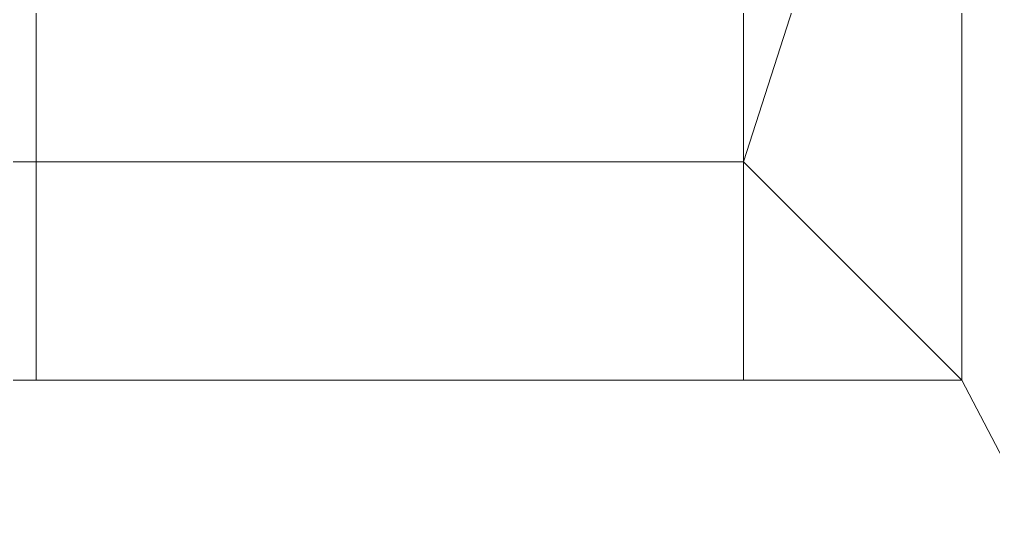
# Model space of a CAD drawing. Header units: millimetres. Extents: x -152400 to 152400, y -152400 to 152400.
# Drawn here: x 782 to 1452, y 2355 to 2702 of the extents above; entities that cross this region are included whole.
import ezdxf

# ---------------------------------------------------------------- set-up
doc = ezdxf.new("R2010")
doc.units = ezdxf.units.MM
doc.layers.add('A-FLOR', color=192, linetype='Continuous', lineweight=15)
doc.layers.add('A-WALL', color=113, linetype='Continuous', lineweight=15)

msp = doc.modelspace()

# ---------------------------------------------------------------- meshes
at = {"layer": 'A-FLOR', "lineweight": 18}
mesh = msp.add_polyface(dxfattribs=at)
corners = [(-1339, 2454), (1430, 2454), (1430, 4307), (3741, 4307), (3741, -1965), (-1339, -1965)]
mesh.append_faces([[corners[k] for k in face] for face in [(3, 4, 1, 2)]], dxfattribs={"vtx1": -1})
mesh.append_faces([[corners[k] for k in face] for face in [(5, 0, 1, 4)]], dxfattribs={"vtx2": -1})
mesh = msp.add_polyface(dxfattribs=at)
corners = [(-1339, 2454, 1), (-1339, -1965, 1), (3741, -1965, 1), (3741, 4307, 1), (1430, 4307, 1), (1430, 2454, 1)]
mesh.append_faces([[corners[k] for k in face] for face in [(5, 2, 3, 4)]], dxfattribs={"vtx0": -1})
mesh.append_faces([[corners[k] for k in face] for face in [(5, 0, 1, 2)]], dxfattribs={"vtx3": -1})
mesh = msp.add_polyface(dxfattribs=at)
corners = [(1430, 4307), (1430, 2454), (1430, 2454, 1), (1430, 4307, 1)]
mesh.append_faces([[corners[k] for k in face] for face in [(0, 1, 2, 3)]])
mesh = msp.add_polyface(dxfattribs=at)
corners = [(794, 3071), (1280, 3071), (1280, 2604), (794, 2604)]
mesh.append_faces([[corners[k] for k in face] for face in [(3, 0, 1, 2)]])
mesh = msp.add_polyface(dxfattribs=at)
corners = [(794, 3071, 1), (794, 2604, 1), (1280, 2604, 1), (1280, 3071, 1)]
mesh.append_faces([[corners[k] for k in face] for face in [(2, 3, 0, 1)]])
mesh = msp.add_polyface(dxfattribs=at)
corners = [(794, 3071), (794, 2604), (794, 2604, 1), (794, 3071, 1)]
mesh.append_faces([[corners[k] for k in face] for face in [(0, 1, 2, 3)]])
mesh = msp.add_polyface(dxfattribs=at)
corners = [(1280, 2604), (1280, 3071), (1280, 3071, 1), (1280, 2604, 1)]
mesh.append_faces([[corners[k] for k in face] for face in [(0, 1, 2, 3)]])
mesh = msp.add_polyface(dxfattribs=at)
corners = [(794, 2604), (1280, 2604), (1280, 2604, 1), (794, 2604, 1)]
mesh.append_faces([[corners[k] for k in face] for face in [(0, 1, 2, 3)]])
mesh = msp.add_polyface(dxfattribs=at)
corners = [(1430, 2454), (-1339, 2454), (-1339, 2454, 1), (1430, 2454, 1)]
mesh.append_faces([[corners[k] for k in face] for face in [(0, 1, 2, 3)]])
at = {"layer": 'A-WALL', "lineweight": 18}
mesh = msp.add_polyface(dxfattribs=at)
corners = [(794, 3071), (794, 2604), (794, 2454), (694, 2454), (694, 2604), (694, 3071)]
mesh.append_faces([[corners[k] for k in face] for face in [(4, 1, 2, 3)]], dxfattribs={"vtx0": -1})
mesh.append_faces([[corners[k] for k in face] for face in [(5, 0, 1, 4)]], dxfattribs={"vtx2": -1})
mesh = msp.add_polyface(dxfattribs=at)
corners = [(794, 2454, 2580), (794, 2604, 2580), (794, 3071, 2580), (694, 3071, 2580), (694, 2604, 2580), (694, 2454, 2580)]
mesh.append_faces([[corners[k] for k in face] for face in [(0, 1, 4, 5)]], dxfattribs={"vtx1": -1})
mesh.append_faces([[corners[k] for k in face] for face in [(1, 2, 3, 4)]], dxfattribs={"vtx3": -1})
mesh = msp.add_polyface(dxfattribs=at)
corners = [(794, 2454), (794, 2604), (794, 3071), (794, 3071, 2580), (794, 2604, 2580), (794, 2454, 2580)]
mesh.append_faces([[corners[k] for k in face] for face in [(1, 4, 5, 0)]], dxfattribs={"vtx0": -1})
mesh.append_faces([[corners[k] for k in face] for face in [(1, 2, 3, 4)]], dxfattribs={"vtx3": -1})
mesh = msp.add_polyface(dxfattribs=at)
corners = [(1280, 2454), (1280, 2454, 2580), (1280, 2604, 2580), (1280, 3071, 2580), (1280, 3071), (1280, 2604)]
mesh.append_faces([[corners[k] for k in face] for face in [(1, 2, 5, 0)]], dxfattribs={"vtx1": -1})
mesh.append_faces([[corners[k] for k in face] for face in [(3, 4, 5, 2)]], dxfattribs={"vtx2": -1})
mesh = msp.add_polyface(dxfattribs=at)
corners = [(1430, 3071), (1430, 2454), (1280, 2454), (1280, 2604), (1280, 3071)]
mesh.append_faces([[corners[k] for k in face] for face in [(3, 0, 1, 2)]], dxfattribs={"vtx0": -1})
mesh.append_faces([[corners[k] for k in face] for face in [(3, 4, 0)]], dxfattribs={"vtx2": -1})
mesh = msp.add_polyface(dxfattribs=at)
corners = [(1430, 2454, 2580), (1430, 3071, 2580), (1280, 3071, 2580), (1280, 2604, 2580), (1280, 2454, 2580)]
mesh.append_faces([[corners[k] for k in face] for face in [(3, 0, 1, 2)]], dxfattribs={"vtx0": -1})
mesh.append_faces([[corners[k] for k in face] for face in [(3, 4, 0)]], dxfattribs={"vtx2": -1})
mesh = msp.add_polyface(dxfattribs=at)
corners = [(1430, 2454), (1430, 3071), (1430, 3071, 2580), (1430, 2454, 2580)]
mesh.append_faces([[corners[k] for k in face] for face in [(3, 0, 1, 2)]])
mesh = msp.add_polyface(dxfattribs=at)
corners = [(794, 2604), (794, 2604, 2580), (1280, 2604, 2580), (1280, 2604)]
mesh.append_faces([[corners[k] for k in face] for face in [(1, 2, 3, 0)]])
mesh = msp.add_polyface(dxfattribs=at)
corners = [(1280, 2454), (794, 2454), (794, 2604), (1280, 2604)]
mesh.append_faces([[corners[k] for k in face] for face in [(0, 1, 2, 3)]])
mesh = msp.add_polyface(dxfattribs=at)
corners = [(794, 2454, 2580), (1280, 2454, 2580), (1280, 2604, 2580), (794, 2604, 2580)]
mesh.append_faces([[corners[k] for k in face] for face in [(0, 1, 2, 3)]])
mesh = msp.add_polyface(dxfattribs=at)
corners = [(794, 2454), (794, 2454, 2580), (794, 2604, 2580), (794, 2604)]
mesh.append_faces([[corners[k] for k in face] for face in [(3, 0, 1, 2)]])
mesh = msp.add_polyface(dxfattribs=at)
corners = [(1280, 2454, 2580), (1280, 2454), (1280, 2604), (1280, 2604, 2580)]
mesh.append_faces([[corners[k] for k in face] for face in [(1, 2, 3, 0)]])
mesh = msp.add_polyface(dxfattribs=at)
corners = [(794, 2454), (794, 2454, 2580), (694, 2454, 2580), (694, 2454)]
mesh.append_faces([[corners[k] for k in face] for face in [(2, 3, 0, 1)]])
mesh = msp.add_polyface(dxfattribs=at)
corners = [(794, 2454), (1280, 2454), (1280, 2454, 2580), (794, 2454, 2580)]
mesh.append_faces([[corners[k] for k in face] for face in [(2, 3, 0, 1)]])
mesh = msp.add_polyface(dxfattribs=at)
corners = [(1430, 2454), (1430, 2454, 2580), (1280, 2454, 2580), (1280, 2454)]
mesh.append_faces([[corners[k] for k in face] for face in [(2, 3, 0, 1)]])

doc.saveas('drawing.dxf')
